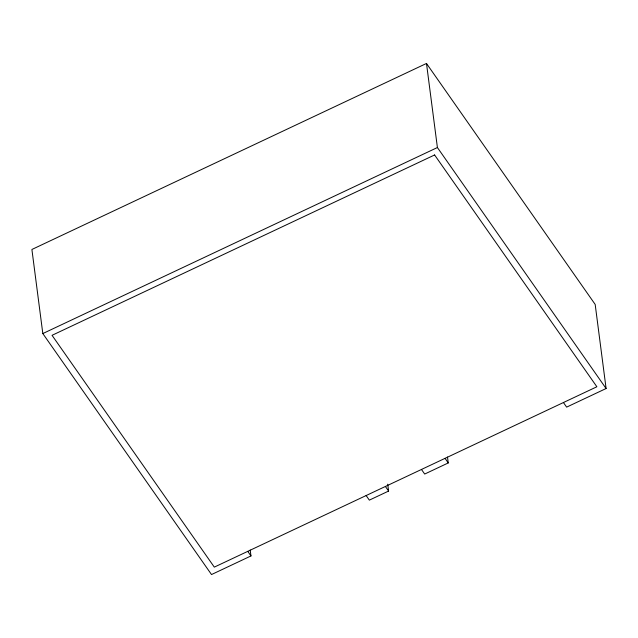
<?xml version="1.0" encoding="UTF-8"?>
<svg xmlns="http://www.w3.org/2000/svg" width="638" height="638" viewBox="0 0 638 638"><rect width="100%" height="100%" fill="white"/><g stroke="black" fill="none" stroke-linecap="round" stroke-linejoin="round"><path stroke-width="0.96" d="M563.426 402.538L566.64 407.124L606.1 388.526L595.182 304.438L426.487 63.449L31.9 249.474L42.818 333.562L211.513 574.551L250.973 555.945L250.2 550.036M42.818 333.562L437.405 147.53L426.487 63.449M387.705 484.178L388.598 491.061L369.346 500.136L366.132 495.551M447.493 457.023L448.267 462.933L424.685 474.05L421.471 469.456M437.405 147.53L606.1 388.526M445.053 458.339L448.267 462.933M385.384 486.467L388.598 491.061M247.759 551.352L250.973 555.945M434.606 154.962L52.045 335.317L214.312 567.126L596.873 386.764L434.606 154.962"/></g></svg>
